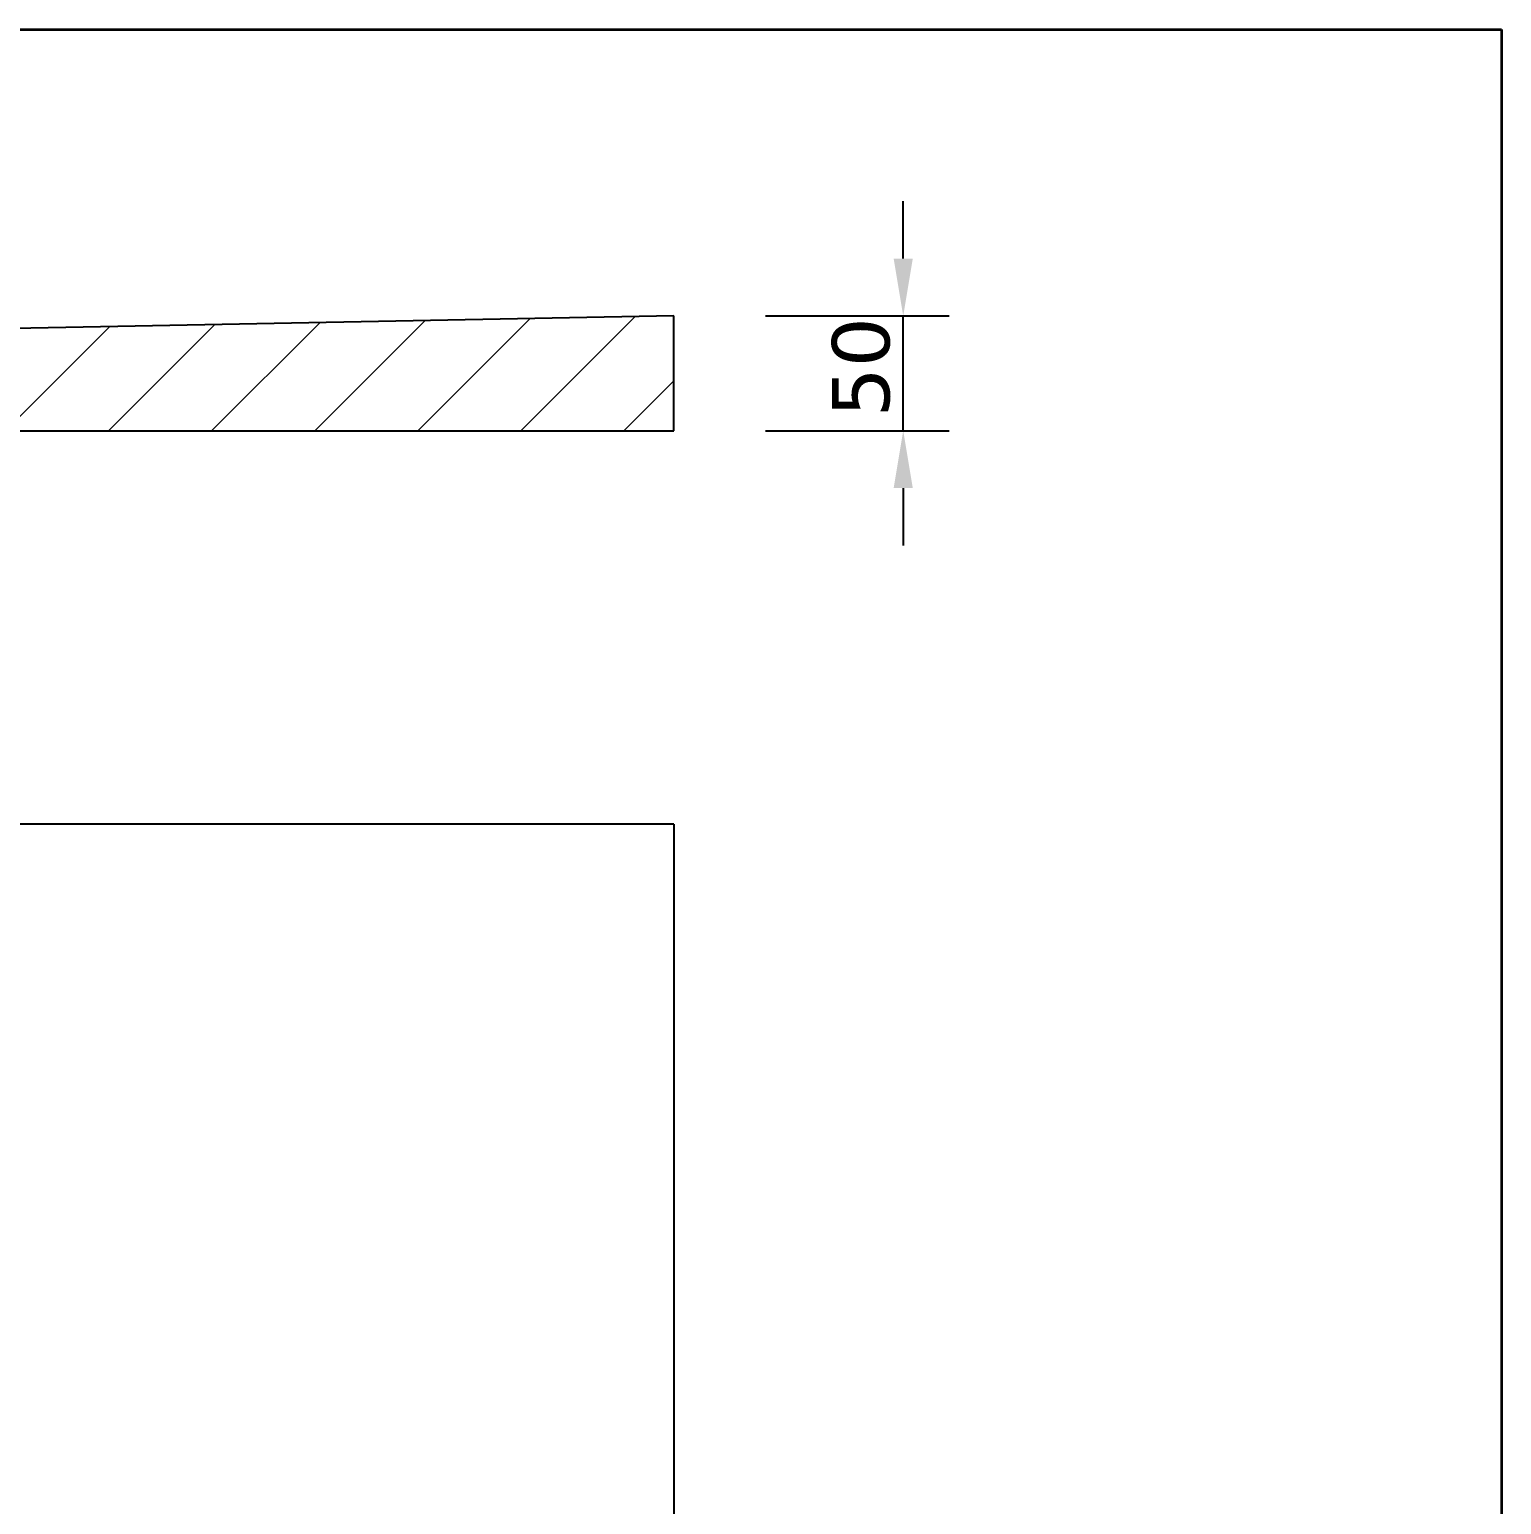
# Model space of a CAD drawing. Header units: millimetres. Extents: x 68 to 2000, y 100 to 2870.
# Drawn here: x 1359 to 2000, y 2227 to 2870 of the extents above; entities that cross this region are included whole.
import ezdxf

# ---------------------------------------------------------------- set-up
doc = ezdxf.new("R2010")
doc.units = ezdxf.units.MM
doc.header["$LTSCALE"] = 10
for name, color, linetype, lineweight in [('_Sichtbarkanten', 7, 'Continuous', 25), ('Bemaßung (ISO)', 7, 'Continuous', 25), ('Rahmen (ISO)', 7, 'Continuous', 35), ('Schraffur (ISO)', 7, 'Continuous', 13)]:
    doc.layers.add(name, color=color, linetype=linetype, lineweight=lineweight)
doc.styles.add('Notiztext (DIN)', font='verdana.ttf')
doc.dimstyles.new('Standard (DIN)', dxfattribs={"dimscale": 10, "dimtxt": 2.5, "dimasz": 2.5, "dimexe": 2, "dimexo": 4, "dimgap": 0.5, "dimtad": 1, "dimdec": 1, "dimrnd": 1e-08, "dimtxsty": 'Notiztext (DIN)', "dimcen": 0.09, "dimclrd": 256, "dimclre": 256, "dimclrt": 256, "dimadec": 0, "dimazin": 2, "dimtfac": 1, "dimtmove": 0, "dimatfit": 3, "dimfxl": 0, "dimtolj": 1, "dimtzin": 0, "dimlwd": -1, "dimlwe": -1, "dimarcsym": 0})

# ---------------------------------------------------------------- blocks, each defined once
blk = doc.blocks.new('Ränder Wedi_hoch')
at = {"layer": 'Rahmen (ISO)'}
for p, q in [((16, 287), (200, 287)), ((200, 287), (200, 10))]:
    blk.add_line(p, q, dxfattribs=at)
blk = doc.blocks.new('*D72')
at = {"layer": 'Bemaßung (ISO)', "transparency": 16777216}
for p, q in [((1739.28, 2770.16), (1739.28, 2795.16)), ((1679.28, 2745.16), (1759.28, 2745.16)), ((1739.28, 2695.16), (1739.28, 2745.16)), ((1679.28, 2695.16), (1759.28, 2695.16)), ((1739.28, 2670.16), (1739.28, 2645.16))]:
    blk.add_line(p, q, dxfattribs=at)
for points in [[(1735.11, 2770.16), (1743.45, 2770.16), (1739.28, 2745.16)], [(1735.11, 2670.16), (1743.45, 2670.16), (1739.28, 2695.16)]]:
    blk.add_solid(points, dxfattribs=at)
at = {"layer": 'Defpoints', "color": 0, "transparency": 16777216}
for p in [(1639.28, 2745.16), (1739.28, 2745.16), (1639.28, 2695.16)]:
    blk.add_point(p, dxfattribs=at)
at = {"layer": 'Bemaßung (ISO)', "transparency": 16777216, "insert": (1708.26, 2701), "char_height": 25, "attachment_point": 1, "rotation": 90, "style": 'Notiztext (DIN)'}
blk.add_mtext('\\A1;50', dxfattribs=at)

msp = doc.modelspace()

# ---------------------------------------------------------------- hatches: boundary and pattern name
at = {"layer": 'Schraffur (ISO)'}
h = msp.add_hatch(dxfattribs=at)
h.set_pattern_fill('ANSI31', color=256, scale=254, style=0)
h.set_pattern_definition([(45, (0, 0), (-22.45064, 22.45064), [])])
h.paths.add_polyline_path([(849.58, 2709.96), (859.58, 2709.96), (859.58, 2706.16), (887.28, 2706.16), (887.28, 2695.16), (1639.28, 2695.16), (1639.28, 2745.16), (849.28, 2730.16), (829.58, 2730.16), (829.58, 2721.57), (829.58, 2719.96), (829.62, 2719.96), (849.58, 2719.96)])
h.paths.add_polyline_path([(739.28, 2730.16), (739.28, 2709.96), (749.28, 2709.96), (749.28, 2719.96), (769.23, 2719.96), (769.28, 2719.96), (769.28, 2721.57), (769.28, 2730.16)])

# ---------------------------------------------------------------- linework, layer by layer
at = {"layer": '_Sichtbarkanten'}
for p, q in [((1639.28, 2745.16), (849.28, 2730.16)), ((1639.28, 2695.16), (1639.28, 2745.16)), ((887.28, 2695.16), (1639.28, 2695.16)), ((1639.28, 2523.67), (849.28, 2523.67)), ((1639.28, 2523.67), (1639.28, 1623.67))]:
    msp.add_line(p, q, dxfattribs=at)

# ---------------------------------------------------------------- block references
at = {"xscale": 10, "yscale": 10, "zscale": 10}
msp.add_blockref('Ränder Wedi_hoch', (0, 0), dxfattribs=at)

# ---------------------------------------------------------------- dimensions: what is measured, and where the dimension line sits
at = {"layer": 'Bemaßung (ISO)'}
dim = msp.add_linear_dim(base=(1739.28, 2745.16), p1=(1639.28, 2695.16), p2=(1639.28, 2745.16), angle=90, dimstyle='Standard (DIN)', override={"dimdec": 1, "dimtp": 0, "dimtm": 0, "dimtdec": 2, "dimtofl": 1, "dimatfit": 1}, dxfattribs=at)
dim.commit()
dim.dimension.update_dxf_attribs({"geometry": '*D72', "text_midpoint": (1739.28, 2720.16), "dimtype": 160})

doc.saveas('drawing.dxf')
